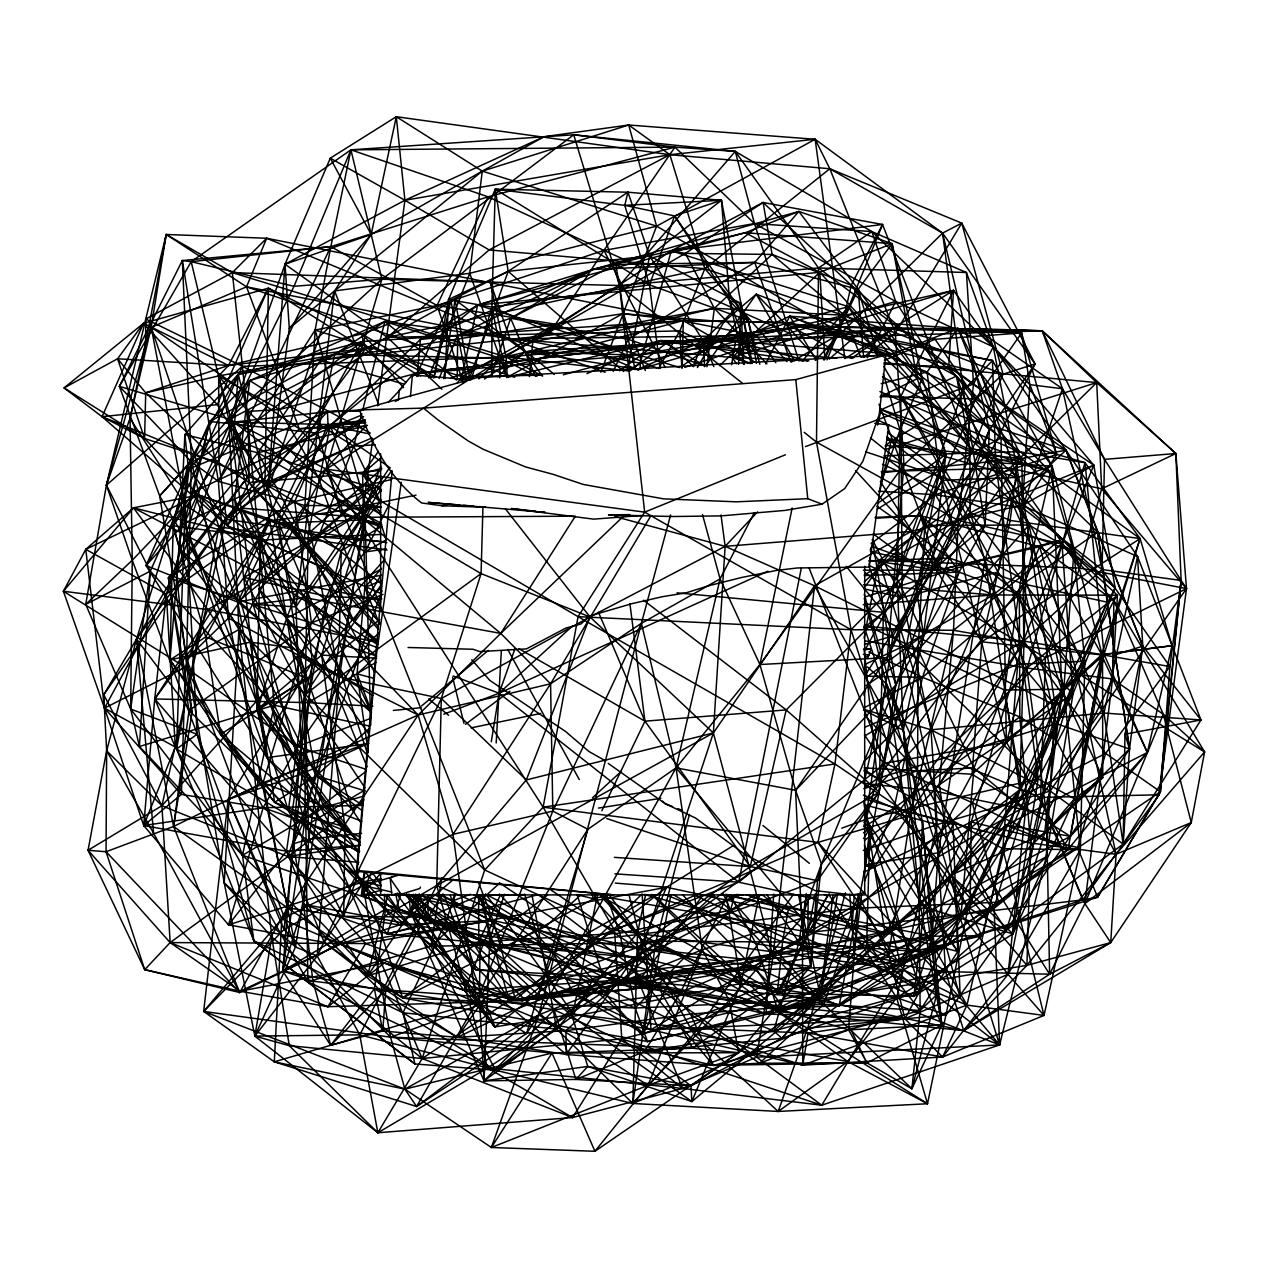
<?xml version="1.0" encoding="UTF-8"?>
<svg xmlns="http://www.w3.org/2000/svg" width="1268" height="1268" viewBox="0 0 1268 1268"><rect width="100%" height="100%" fill="white"/><g stroke="black" fill="none" stroke-linecap="round" stroke-linejoin="round"><path stroke-width="1.5" d="M499.782 377.816L499.861 358.099L532.798 341.694L685.322 253.378L763.082 202.484L882.544 224.484L969.846 447.747L970.194 512.954L1017.665 664.242L1002.814 848.704L966.977 1005.096L942.615 1057.021L802.739 1065.152L651.007 1029.743L573.374 1014.099L494.774 1026.921L384.188 894.241M436.255 377.341L361.697 333.912L268.404 288.169L143.585 323.277L117.591 358.765L145.709 392.811L218.635 375.93L248.037 411.403L279.515 409.516L415.413 373.569L806.432 326.034L892.799 328.84L975.821 328.713L1042.248 330.805L1175.848 453.516L1181.142 580.459L1160.41 791.755L1097.581 897.221L924.657 952.046L600.842 896.222L642.924 941.094L777.3 993.002L807.97 932.693L808.144 895.081M879.041 404.238L924.737 525.523L918.111 650.04L917.572 770.738L888.725 954.122L904.908 1018.759L942.615 1057.021L1044.008 1015.43L1080.352 849.719L1084.837 661.23L1073.885 551.992L1048.969 470.523L956.468 376.168L851.208 285.173L763.082 202.484L671.263 250.842L532.798 341.694L384.838 321.486L249.748 380.59L209.775 421.483L146.042 565.576L266.993 757.646L358.432 864.221M638.486 369.511L735.535 341.393L789.774 316.207L927.098 371.999L1001.054 438.031L1084.996 462.661L1140.09 538.583L1172.044 645.666L1147.334 752.495L1067.973 849.56L948.02 944.977L839.147 1005.793L753.905 966.279L585.895 940.729L493.094 920.552L399.515 924.927L340.41 943.994L239.684 992.511L144.71 969.671L106.052 851.747L106.639 750.799L103.754 694.737L176.093 572.026L249.416 474.771L328.047 424.526L365.342 420.342M645.681 894.352L637.487 933.058L556.731 1029.14L495.534 1070.224L402.986 1012.752L242.505 855.266L139.432 746.519L130.667 709.034L85.733 604.392L106.417 485.169L130.033 418.281L145.582 343.993L145.757 318.997L166.219 234.469L266.66 238.257L756.52 335.544L953.536 290.372L1066.008 450.188L1137.539 556.509L1200.939 719.955L1123.163 844.076L1006.316 930.252L896.619 997.694L847.801 1061.522L778.187 1111.45L632.843 1103.493L495.534 1070.224L414.905 1063.947L253.854 940.84L176.537 748.976L185.176 505.013L151.193 327.271L166.219 234.469L232.313 272.62L506.027 356.974L542.656 376.025M457.193 378.878L457.685 335.544L592.853 269.466L798.84 211.455L892.101 243.63L922.311 378.292L946.039 454.261L923.564 634.999L903.323 730.225L919.094 898.346L920.14 1010.485L911.882 1088.768L866.884 1062.838L759.532 1063.25L713.393 1065.389L566.225 1054.516L457.431 1037.351L382.777 1031.027L330.679 1045.355L282.748 971.019L305.033 694.943L308.314 533.622L330.298 425.557L420.421 339.428L477.671 305.033L592.853 269.466L745.235 232.726L798.84 211.455L858.198 289.31L922.311 378.292L899.995 430.026L880.642 483.98M380.86 466.022L372.491 487.831L321.612 655.096L344.975 826.942L343.691 916.288L428.14 917.208L479.669 895.366L524.904 894.574M410.61 895.065L480.176 940.365L479.399 997.282L484.027 1080.875L575.894 1079.433L690.997 1085.82L781.928 1038.333L920.441 990.799L864.348 809.491M359.272 869.943L343.691 916.288L288.296 810.553L256.802 709.858L260.273 537.363L233.518 438.205L238.226 374.314L362.315 341.536L683.278 320.598L784.115 322.611L858.832 333.183L992.464 360.508L1052.186 466.117L1102.526 656.095L1102.764 777.712L1044.563 833.615L951.048 875.063L913.863 996.347L778.6 993.129L682.453 894.701M863.429 570.188L938.146 570.204L1058.542 540.976L1117.441 595.199L1113.89 600.652L1112.591 678.966L1084.885 903.64L1049.619 974.204L963.68 1030.599L778.457 1011.69L545.937 926.369L415.635 894.384M727.531 895.208L823.756 1004.256L911.882 1088.768L941.775 1024.956L903.323 730.225L897.142 578.604L899.995 430.026L883.273 373.727M380.971 489.385L341.235 550.835L339.174 643.288L308.726 839.162L303.575 904.306L312.895 981.21L330.679 1045.355L385.757 989.896L420.5 926.258L645.444 958.671L823.756 1004.256L920.14 1010.485L936.576 994.873L922.47 822.314L903.323 730.225L864.269 594.28M412.702 376.438L415.413 373.569L806.432 326.034L1042.248 330.805L1104.523 459.365L1102.082 569.538L1169.904 666.572L1160.41 791.755L1097.581 897.221L1082.856 899.852L807.97 932.693L762.353 894.812M542.054 375.613L524.889 351.743L455.006 299.644L361.697 333.912L228.478 365.485L145.709 392.811L144.584 438.506L227.241 525.602L353.835 620.892L376.644 639.833M572.581 1117.552L377.848 1132.752L359.747 1034.878L317.222 955.977L295.507 947.006L228.446 618.166L218.381 481.333L315.13 330.045L437.048 305.477L603.901 250.414L754.46 223.533L871.829 231.584L895.699 301.435L1024.037 504.553L1115.127 587.702L1055.15 705.246L994.096 907.745L999.596 1044.927L821.743 1105.205L682.675 1088.483L487.625 1067.941L359.747 1034.878L254.836 1036.083L295.507 947.006L186.57 658.853L191.405 461.869L182.323 260.542L191.183 261.683L228.763 418.995L238.955 629.499L271.796 937.179L254.836 1036.083L289.278 1045.704L377.848 1132.752L487.625 1067.941L634.586 971.51L773.02 956.215L994.096 907.745L1046.227 856.772L1055.15 705.246L1024.037 504.553L993.288 346.893L895.699 301.435L754.46 223.533L674.925 147.136L573.722 134.788L381.906 279.245L228.763 418.995L159.657 495.867L224.23 882.893L254.836 1036.083L377.848 1132.752L422.165 1058.526L614.489 930.126L817.955 842.396L910.345 815.292L939.319 784.702L1022.753 642.369L1093.761 465.118L973.507 384.03L818.542 267.992L735.266 151.399L674.925 147.136L488.085 196.825L330.837 246.642L182.323 260.542L119.366 386.36L228.763 418.995L326.145 469.16L543.132 807.193L614.489 930.126L621.78 1038.841L572.581 1117.552L422.165 1058.526L238.955 629.499L159.657 495.867L119.366 386.36L191.183 261.683L350.919 149.83L573.722 134.788L735.266 151.399L871.829 231.584L993.288 346.893L1093.761 465.118L1115.127 587.702L1073.013 693.897L1046.227 856.772L999.596 1044.927L756.6 1057.163L682.675 1088.483L572.581 1117.552L487.625 1067.941L436.731 885.476L441.312 698.494L481.079 573.611L482.949 506.661M682.184 367.91L683.278 320.598L622.715 313.703L320.804 359.953L238.226 374.314L184.874 434.559L179.343 548.553L169.991 659.883L220.569 734.457L274.601 802.343L359.177 852.128L288.296 810.553L220.569 734.457L205.781 636.885L173.145 525.745L188.029 464.5L238.226 374.314L257.927 452.771L291.783 647.726L316.271 775.667L361.364 810.094M881.197 395.299L900.755 396.535L1011.373 500.701L1137.539 556.509L1142.785 646.189L1129.519 748.976L968.166 907.571L807.621 1028.221L632.843 1103.493L637.487 933.058L609.385 895.129M491.905 376.311L491.841 307.11L495.265 189.201L627.961 192.213L721.46 200.281L752.225 363.33L729.639 300.881L674.608 215.925L624.744 205.337L495.265 189.201L448.587 299.486L433.814 378.149M864.57 822.821L869.943 828.464L866.52 948.305L773.781 1030.947L644.588 1051.537L575.894 1079.433L554.132 1009.835L480.176 940.365L410.356 911.391L408.946 893.988M694.262 895.002L846.057 966.802L913.863 996.347L982.034 935.8L1019.773 789.742L1025.749 580.427L1017.507 477.434L980.639 373.061L784.115 322.611L683.278 320.598L320.804 359.953L257.927 452.771L179.343 548.553L250.161 642.147L316.271 775.667L362.727 805.228M864.903 640.895L901.786 646.981L934.088 790.963L945.611 971.589L963.68 1030.599L1110.736 942.584L1191.254 822.567L1204.6 751.956L1113.89 600.652L1058.542 540.976L1039.601 546.73L1019.329 594.581L1019.837 716.911L1030.551 842.982L1026.921 965.344L963.68 1030.599L816.449 999.85L635.189 1008.028L402.622 997.9L367.625 975.837L324.291 942.393L228.509 924.847L143.712 825.563L104.515 708.13L63.4 591.253L85.764 549.345L133.505 507.818L198.68 495.027L322.69 537.141L381.589 541.499M484.503 379.005L524.889 351.743L892.799 328.84L1042.248 330.805L1096.709 382.587L1101.67 488.846L1079.686 568.064L1045.434 657.743L1040.584 797.445L1082.856 899.852L924.657 952.046L777.3 993.002L600.842 896.222M738.547 364.36L740.861 303.337L649.581 255.962L508.183 271.32L448.587 299.486L444.973 378.498M861.606 894.717L854.252 953.171L820.222 995.221L690.997 1085.82L587.781 1066.436L484.027 1080.875L489.828 939.065L482.141 894.384M381.525 499.972L365.2 519.864L339.158 667.871L305.16 818.668L282.748 971.019L312.895 981.21L385.757 989.896L485.105 997.124L565.893 1030.662L713.393 1065.389L866.884 1062.838L941.775 1024.956L919.094 898.346L922.47 822.314L864.459 734.727M670.614 514.982L641.386 623.317L676.066 767.869L702.329 949.732L729.132 1000.531L738.578 1052.725L692.645 1048.224L552.024 1053.026L404.872 1089.133L274.3 1061.823L203.657 1011.42L284 929.571L302.244 773.702L295.983 606.849L267.928 489.908L285.046 264.219L404.904 200.265L544.083 136.69L628.706 125.009L815.15 139.274L942.584 233.09L1035.084 363.979L1003.036 374.171L903.973 464.801L759.928 664.527L676.066 767.869L538.837 1014.86L526.553 1033.515L416.586 1106.504L274.3 1061.823L281.75 918.999L228.224 799.347L312.372 662.086L305.208 597.751L241.047 508.135L229.825 419.217L285.046 264.219L330.298 158.167L396.298 116.719L669.869 154.696L829.827 168.755L961.746 223.12L1035.084 363.979L887.267 657.648L795.575 790.297L801.534 918.254L810.648 966.216L738.578 1052.725L594.93 1151.281L491.382 1147.492L404.872 1089.133L203.657 1011.42L228.224 799.347L418.171 715.009L550.581 683.801L641.386 623.317L720.081 578.921L754.333 512.637M496.2 742.969L501.351 650.769M254.836 1036.083L317.222 955.977L339.412 676.969L304.938 505.567L315.13 330.045L330.837 246.642L350.919 149.83L674.925 147.136L603.901 250.414L555.638 324.212L461.98 376.659L457.288 382.936M863.27 604.693L993.351 594.961L1117.441 595.199L1112.591 678.966L1046.449 814.215L1049.619 974.204L945.611 971.589L755.982 943.772L673.324 894.685M721.001 514.935L725.122 546.334L713.361 732.967L773.02 956.215L999.596 1044.927L960.241 997.995L903.498 969.798L621.78 1038.841L422.165 1058.526L271.796 937.179L224.23 882.893L238.955 629.499L326.145 469.16L381.906 279.245L350.919 149.83L488.085 196.825L603.901 250.414L789.187 333.151L895.699 301.435L867.296 357.766M878.439 491.144L935.451 494.774L1022.404 507.739L1056.72 454.451L1029.885 384.664L975.821 328.713L1021.58 332.977L1029.885 384.664L1022.404 507.739L1023.751 641.022L971.256 822.044L900.248 962.158L782.594 941.997L642.924 941.094L601.587 894.13M875.126 517.36L920.267 515.632L1039.601 546.73L1076.595 672.547L1116.078 854.283L1110.736 942.584L1049.619 974.204L934.088 790.963L863.603 783.355M640.324 369.115L640.15 363.234L671.263 250.842L685.322 253.378L772.069 254.44L844.504 315.288L956.468 376.168L984.824 456.274L1029.045 524.968L1063.804 689.269L1080.352 849.719L1008.028 974.315L904.908 1018.759L766.094 1013.988L773.67 894.162M629.166 895.525L645.444 958.671L690.537 1014.051L759.532 1063.25L823.756 1004.256L852.334 924.118L854.267 894.495M865.521 649.089L912.342 562.691L946.039 454.261L917.16 378.72L892.101 243.63L745.235 232.726L477.671 305.033L330.298 425.557L278.659 523.082L305.033 694.943L305.16 818.668L293.288 843.806L303.575 904.306L385.757 989.896L382.777 1031.027L374.377 988.771L385.583 909.108L384.267 895.462M363.615 409.976L327.429 411.704L233.28 422.149L189.138 468.954L136.548 639.009L173.589 826.451L287.456 907.825L340.41 943.994L384.458 962.983L464.405 990.419L626.376 979.609L783.164 1008.06L817.892 998.724L885.286 934.231L972.08 774.225L981.749 641.814L1010.152 520.466L1018.965 451.662L957.99 328.349L789.774 316.207L765.682 363.837M485.565 893.813L551.136 982.7L651.007 1029.743L687.621 1028.285L808.065 1033.055L942.615 1057.021L1008.028 974.315L1063.804 689.269L1073.885 551.992L984.824 456.274L881.165 409.691L877.535 425.097M759.532 1063.25L850.67 1029.093L866.884 1062.838L848.609 1029.838L858.848 894.447M499.434 893.94L553.434 952.807L573.199 993.478L643.558 1033.499L846.057 966.802L931.996 936.212L938.431 852.746L985.062 559.251L1017.507 477.434L1052.186 466.117L1061.934 690.093L1044.563 833.615L1012.894 933.898L913.863 996.347L924.118 907.302L1038.207 778.869L1102.526 656.095L995.634 462.677L858.832 333.183L756.251 294.192L724.012 321.755L697.416 367.562M623.634 516.076L500.749 633.398L418.171 715.009L281.75 918.999L203.657 1011.42L390.56 1037.192L692.645 1048.224L810.648 966.216L817.495 880.689L821.474 864.063L895.858 685.037L989.341 429.947L1035.084 363.979M360.334 845.217L286.489 851.208L143.712 825.563L154.728 698.937L166.346 594.106L198.68 495.027L269.735 521.116L322.69 537.141L381.89 534.399M434.068 894.431L592.267 980.877L687.621 1028.285L802.739 1065.152L802.454 937.052L806.258 893.702M416.586 1106.504L476.419 1002.449L587.924 829.256L676.066 767.869L795.575 790.297L895.858 685.037L887.267 657.648L903.973 464.801L895.351 332.85L829.827 168.755L815.15 139.274L669.869 154.696L404.904 200.265L330.298 158.167L371.159 234.485L334.594 290.895L267.928 489.908L241.047 508.135L253.109 604.392L302.244 773.702L362.838 885.444L390.56 1037.192L404.872 1089.133L416.586 1106.504L538.837 1014.86L702.329 949.732L801.534 918.254L821.474 864.063L879.184 792.167L895.858 685.037L872.447 540.089M356.451 871.37L357.196 870.498L373.505 871.94L613.696 894.907L356.451 871.37L392.113 470.919M398.437 399.896L399.309 390.037L412.385 374.868L469.667 379.845M410.452 396.615L412.385 374.868M869.277 565.1L869.975 557.286M870.498 551.421L870.831 547.507M864.3 581.869L924.737 525.523L1029.045 524.968L1004.415 689.982L973.998 767.948L961.081 914.307L904.908 1018.759L808.065 1033.055L802.739 1065.152L966.977 1005.096L1044.008 1015.43L1002.814 848.704L1084.837 661.23L970.194 512.954L883.669 366.325M552.816 811.108L587.924 829.256L526.553 1033.515L476.419 1002.449L281.75 918.999L452.993 834.344L552.816 811.108L641.386 623.317L538.837 1014.86L491.382 1147.492L648.011 1085.329L738.578 1052.725L552.024 1053.026L390.56 1037.192L284 929.571L228.224 799.347L302.244 773.702L312.372 662.086L253.109 604.392L305.208 597.751L500.749 633.398L550.581 683.801L552.816 811.108L476.419 1002.449L274.3 1061.823M368.211 752.162L357.037 673.879L364.819 587.512L362.616 473.55L378.466 451.345M417.061 376.517L420.421 339.428L592.853 269.466L615.82 264.41L754.714 262.428L858.198 289.31L877.694 354.977M271.796 937.179L289.278 1045.704L422.165 1058.526L484.709 869.991L543.132 807.193L817.955 842.396L960.241 997.995L956.5 905.859L939.319 784.702L953.504 630.275L958.259 520.403L973.507 384.03L966.422 272.509L871.829 231.584L818.542 267.992L619.481 285.506L381.906 279.245L294.002 286.314L191.183 261.683L330.837 246.642L437.048 305.477L555.638 324.212L657.141 368.132M357.196 870.498L376.358 655.096L401.306 482.268M529.422 376.675L532.798 341.694L714.344 308.314L844.504 315.288L860.718 357.037M372.887 695.387L291.783 647.726L179.343 548.553L188.029 464.5L184.874 434.559L257.927 452.771L380.891 523.288M629.61 371.175L667.412 342.471L1042.248 330.805L1062.457 388.753L1104.523 459.365L1181.142 580.459L1159.206 794.798L1082.856 899.852M777.3 993.002L782.594 941.997L788.3 909.425L818.272 894.669M491.382 1147.492L552.024 1053.026L594.93 1151.281L648.011 1085.329L729.132 1000.531L810.648 966.216L821.474 864.063L795.575 790.297L759.928 664.527L720.081 578.921L702.52 514.649M1044.008 1015.43L1008.028 974.315L1025.479 811.092L1063.804 689.269L1084.837 661.23L1017.665 664.242L864.776 727.198M837.593 893.718L820.222 995.221L781.928 1038.333L773.781 1030.947L680.504 992.527L504.442 947.608L480.176 940.365L361.332 895.462L364.154 871.877M798.999 360.936L754.46 223.533L735.266 151.399L619.481 285.506L326.145 469.16L578.065 616.66L851.034 629.721L958.259 520.403L1093.761 465.118L1024.037 504.553L911.137 531.451L814.547 585.768L713.361 732.967L634.586 971.51L682.675 1088.483L621.78 1038.841L821.743 1105.205L903.498 969.798L614.489 930.126L484.709 869.991L326.145 469.16L644.651 512.145L851.034 629.721L910.345 815.292L956.5 905.859L999.596 1044.927L903.498 969.798L817.955 842.396L834.978 763.954L851.034 629.721L816.481 442.12L818.542 267.992L966.422 272.509L993.288 346.893L973.507 384.03L805.513 446.59M485.644 507.295L441.676 505.71L421.658 502.968C391.273 479.843 371.968 445.607 359.446 409.897L477.053 377.674L885.888 354.929L879.2 414.573L862.842 461.283L844.726 488.576L822.06 504.189L784.908 510.418L720.953 515.902L672.896 516.52L608.45 514.903L629.895 514.602M370.779 712.584L295.983 606.849L334.594 290.895L482.284 171.132L544.083 136.69M428.536 377.864L469.731 273.286L482.284 171.132L396.298 116.719L371.159 234.485L289.278 328.428L267.928 489.908L229.825 419.217L387.374 337.383L489.163 249.939L669.869 154.696L704.802 268.705L786.937 361.57M360.936 410.388L327.429 411.704L189.138 468.954L176.093 572.026L192.023 712.838L173.589 826.451L239.684 992.511L287.456 907.825L263.031 782.721L311.421 622.937L364.994 551.96L389.847 503.079M864.047 875.237L869.943 828.464L863.54 832.854M360.064 842.76L266.993 757.646L258.45 706.339L234.643 499.006L249.748 380.59L334.673 354.501L384.838 321.486L499.861 358.099L536.919 376.311M396.298 116.719L404.904 200.265L377.579 405.823M706.894 366.737L714.344 308.314L685.322 253.378M832.997 895.541L820.222 995.221L691.837 1101.559L587.781 1066.436L572.233 1016.54L597.608 894.463M1097.581 897.221L1077.562 847.484L1105.648 753.398L1169.904 666.572L1181.142 580.459L1102.082 569.538L1022.404 507.739L1062.457 388.753L975.821 328.713M360.936 410.975L327.429 411.704L225.815 519.246L136.548 639.009L106.639 750.799L88.047 850.273L106.052 851.747L173.589 826.451L189.027 710.476L168.406 577.875L249.416 474.771L233.28 422.149L328.047 424.526L390.37 467.987M884.034 362.711L1096.709 382.587L1175.848 453.516L1186.499 588.621L1159.206 794.798L1040.584 797.445L940.333 755.886L878.914 560.44L870.308 549.551M413.416 894.289L444.497 924.689L556.731 1029.14L632.843 1103.493L655.73 942.441L689.443 814.452M372.824 439.077L361.634 517.296L305.208 597.751L418.171 715.009L452.993 834.344L476.419 1002.449M443.689 378.688L455.006 299.644L365.232 349.239L264.949 483.203L227.241 525.602L102.058 416.681L64.066 387.913L143.585 323.277L228.478 365.485L374.852 347.289L431.976 377.262M381.177 878.772L363.884 881.688L228.509 924.847L286.489 851.208L308.045 702.662L326.668 596.388L371.54 506.17L381.351 506.693M705.943 365.295L756.251 294.192L784.115 322.611L992.464 360.508L995.634 462.677L892.926 635.886L865.727 819.017L863.968 822.52M224.23 882.893L295.507 947.006L339.412 676.969L365.802 505.536L315.13 330.045L471.363 379.687M806.258 895.493L798.951 942.283L773.781 1030.947L920.441 990.799L866.52 948.305L798.951 942.283L680.504 992.527L554.132 1009.835L479.399 997.282L410.356 911.391L415.508 894.352M441.803 877.71L430.946 946.182L495.534 1070.224L655.73 942.441L763.399 862.779M491.287 741.796L499.116 693.216L515.014 648.598M821.743 1105.205L756.6 1057.163L773.02 956.215L814.547 585.768L725.122 546.334L614.853 516.52M879.754 412.179L995.634 462.677L1038.207 778.869L1012.894 933.898L924.118 907.302L865.727 819.017L1038.207 778.869L1074.456 798.808L1102.764 777.712L1061.934 690.093L1025.749 580.427L1052.186 466.117L980.639 373.061L992.464 360.508M731.588 364.819L735.535 341.393L892.434 354.01L957.99 328.349L1001.054 438.031L1006.38 742.208L1067.973 849.56L998.518 902.182L948.02 944.977L817.892 998.724L626.376 979.609L515.474 999.517L464.405 990.419L340.41 943.994L240.143 991.259L144.71 969.671L88.047 850.273L161.908 805.735L385.139 559.061M88.047 850.273L170.15 942.584L240.143 991.259L327.921 1006.713L522.717 1000.674L626.376 979.609L885.286 934.231L1070.414 836.325L1101.464 654.906L1140.09 538.583L1001.054 438.031L939.223 470.618L877.44 509.07M785.399 454.784L644.651 512.145L578.065 616.66L543.132 807.193L834.978 763.954L910.345 815.292L960.241 997.995M733.221 845.613L666.572 887.251L626.376 979.609L753.905 966.279L783.164 1008.06L839.147 1005.793L939.223 470.618L927.098 371.999L957.99 328.349M615.297 883.099L666.572 887.251L885.286 934.231L1006.364 825.024L1067.973 849.56L1104.048 654.304L1140.09 538.583L1010.152 520.466L882.465 464.31M863.952 801.027L930.981 729.813L998.043 572.09L1011.373 500.701L1066.008 450.188L948.686 366.864L883.733 364.027M455.37 895.034L444.497 924.689L402.986 1012.752L414.905 1063.947L253.854 940.84L242.505 855.266L132.252 560.218L106.417 485.169L145.582 343.993L166.219 234.469L246.547 286.822L514.57 377.278M365.897 422.735L299.2 428.758L218.936 526.886L176.537 748.976L307.839 981.765L495.534 1070.224M1181.142 580.459L1186.499 588.621L1040.584 797.445L807.97 932.693L815.356 893.908M864.126 637.978L878.914 560.44L1009.93 468.05L1096.709 382.587L885.524 449.522M627.375 370.224L649.581 255.962L627.961 192.213L508.183 271.32L450.853 300.437L416.142 375.724M474.074 894.875L553.434 952.807L643.558 1033.499L670.931 894.511M863.952 695.324L865.093 689.507M1061.934 690.093L1019.773 789.742L951.048 875.063L1012.894 933.898L1074.456 798.808L1102.526 656.095L1061.934 690.093L951.048 875.063L982.034 935.8L846.057 966.802L778.6 993.129L827.893 894.637M801.265 568.349L738.737 882.179L585.895 940.729L515.474 999.517L493.094 920.552L478.496 882.401M145.582 343.993L151.193 327.271L246.547 286.822L509.926 338.825L732.175 357.433L953.536 290.372L900.755 396.535L1066.008 450.188L1142.785 646.189L1124.97 734.188L1123.163 844.076L1050.189 791.042L930.981 729.813L864.935 709.636M741.257 894.653L637.487 933.058L693.85 1034.054L778.187 1111.45L927.51 1103.746L968.166 907.571L1056.355 723.616L1107.138 602.157L1097.676 532.211L1066.008 450.188L1021.897 458.509L881.45 472.758M792.151 508.008L759.928 664.527L887.267 657.648L989.341 429.947L942.584 233.09L829.827 168.755L704.802 268.705L387.374 337.383L285.046 264.219L371.159 234.485L482.284 171.132L628.706 125.009L669.869 154.696M759.278 894.891L740.972 983.524L691.837 1101.559L572.233 1016.54L489.828 939.065L410.356 911.391L419.296 893.766M605.121 372.253L509.926 338.825L266.66 238.257L232.313 272.62L242.442 366.341L274.268 705.198L242.505 855.266L444.497 924.689M876.838 506.122L949.304 557.999L1023.244 583.898L1107.138 602.157L1129.519 748.976L1123.163 844.076L1104 713.044L1137.539 556.509M763.082 202.484L772.069 254.44L714.344 308.314L499.861 358.099L334.673 354.501L317.761 433.149L237.75 602.11L266.993 757.646L368.37 743.587M434.338 376.295L450.853 300.437L448.587 299.486L491.841 307.11L638.2 369.987M864.475 881.165L894.035 808.128L922.518 677.334L959.131 572.137L920.267 515.632L875.316 518.263M461.14 380.337L477.671 305.033L819.81 272.303L892.101 243.63L858.198 289.31L824.248 360.017M144.71 969.671L170.15 942.584L161.908 805.735L225.815 519.246L363.631 416.617M879.485 492.729L891.087 441.026L942.996 410.166L980.639 373.061M864.126 782.308L886.506 683.943L864.316 598.353M390.56 1037.192L636.33 947.83L750.244 866.599L786.208 709.906L883.416 612.317L985.141 525.538L989.341 429.947L963.315 390.243L942.584 233.09L961.746 223.12L1003.036 374.171L887.267 657.648M364.201 796.003L324.402 807.209L242.505 855.266L130.667 709.034L132.252 560.218L130.033 418.281L151.193 327.271L299.2 428.758L380.78 512.415M720.081 578.921L676.066 767.869L801.534 918.254L729.132 1000.531M910.345 815.292L953.504 630.275L1062.013 544.067L1115.127 587.702M637.487 933.058L732.952 979.784L847.801 1061.522L927.51 1103.746L896.619 997.694L937.163 824.596L930.981 729.813L902.245 597.561L900.755 396.535L998.043 572.09L1104 713.044L1200.939 719.955L1142.785 646.189L1097.676 532.211L1021.897 458.509L948.686 366.864L953.536 290.372L845.185 358.448M359.732 841.762L324.402 807.209L274.268 705.198L150.274 571.171L106.417 485.169L145.757 318.997L232.313 272.62L490.256 281.956L509.926 338.825L554.322 374.377M660.184 368.417L649.485 284.856L624.744 205.337L627.961 192.213M361.856 413.59L353.724 446.193L286.568 618.261L258.45 706.339L358.511 852.255M362.822 409.738L384.838 321.486L456.607 380.099M381.747 526.299L341.235 550.835L305.033 694.943L308.726 839.162L387.216 933.898L645.444 958.671L713.9 894.526M387.739 895.477L367.625 975.837L478.813 941.95L619.798 933.216L730.59 910.139L755.601 894.526M863.46 795.068L894.035 808.128L1030.551 842.982L1056.307 740.195L1076.595 672.547L1113.89 600.652L1039.601 546.73L938.146 570.204L869.515 560.298M911.882 1088.768L936.576 994.873M840.304 894.099L945.611 971.589L778.457 1011.69L647.52 1041.567L635.189 1008.028L730.59 910.139L734.648 894.907M778.187 1111.45L807.621 1028.221L845.439 892.846M864.094 826.118L877.408 778.441L949.304 557.999L1021.897 458.509L879.849 408.946M515.474 999.517L753.905 966.279L856.899 908.221L972.334 802.755L1006.38 742.208L1084.996 462.661L1018.965 451.662L884.034 455.798M471.458 379.18L491.841 307.11L649.485 284.856L748.136 320.313L759.833 364.233M228.509 924.847L263.173 807.748L297.378 746.614L370.399 640.752L379.021 633.049M282.748 971.019L303.575 904.306L420.5 926.258L485.105 997.124L645.444 958.671L565.893 1030.662L457.431 1037.351L374.377 988.771L282.748 971.019L385.583 909.108L629.166 964.409L848.609 1029.838L941.775 1024.956L922.47 822.314M151.193 327.271L218.936 526.886L305.873 825.674L307.839 981.765L430.946 946.182L655.73 942.441L807.621 1028.221L946.261 1014.891L1006.316 930.252L1050.189 791.042L1104 713.044L1011.373 500.701M504.458 894.257L489.828 939.065L547.57 895.065M491.16 376.374L510.624 318.3L592.853 269.466L754.714 262.428L798.84 211.455M400.64 894.986L387.216 933.898L303.575 904.306M170.15 942.584L365.58 943.566L666.572 887.251L522.717 1000.674L384.458 962.983L327.921 1006.713L170.15 942.584L287.884 856.55L381.985 590.825M106.052 851.747L239.684 992.511L240.143 991.259L384.458 962.983M405.427 895.129L508.959 1000.04L536.855 999.168L553.434 952.807L655.778 894.558M482.284 171.132L656.602 226.164L841.017 333.167L963.315 390.243L883.416 612.317L879.184 792.167L817.495 880.689L636.33 947.83L397.502 893.354M468.811 379.924L508.183 271.32L495.265 189.201L649.485 284.856L674.608 215.925L721.46 200.281L729.639 300.881L744.348 364.392M420.437 887.077L419.914 888.472L401.1 894.194L391.86 894.907L390.211 878.439L391.971 876.949M233.28 422.149L176.093 572.026L168.406 577.875L192.023 712.838L189.027 710.476L311.421 622.937L383.063 594.359M600.778 372.237L656.602 226.164L628.706 125.009M867.772 657.981L871.322 648.867L863.445 649.073M693.184 366.658L703.312 341.013L740.861 303.337L729.639 300.881L748.136 320.313L756.6 362.886M864.744 678.618L923.564 634.999L897.142 578.604L946.039 454.261L899.995 430.026L877.123 419.803M702.329 949.732L648.011 1085.329L538.837 1014.86L404.872 1089.133M363.234 805.323L263.173 807.748L143.712 825.563L175.301 747.058L166.346 594.106L85.764 549.345L198.68 495.027L260.891 540.12L380.289 593.25M658.567 368.623L679.87 330.885L704.802 268.705L895.351 332.85L1003.036 374.171M827.005 359.858L882.544 224.484L671.263 250.842L848.45 306.65L969.846 447.747L1048.969 470.523L970.194 512.954L864.3 574.927M653.559 895.129L778.457 1011.69L816.449 999.85L859.308 893.94M455.054 893.813L452.09 901.072L475.5 969.64L592.267 980.877L736.629 1001.498L904.908 1018.759L687.621 1028.285L573.374 1014.099L421.594 894.986M266.66 238.257L246.547 286.822L299.2 428.758L366.262 426.08M1113.89 600.652L1163.295 714.264L1084.885 903.64L1110.736 942.584L1026.921 965.344L816.449 999.85L647.52 1041.567L402.622 997.9L324.291 942.393L286.489 851.208L154.728 698.937L269.735 521.116L371.54 506.17L381.319 507.438M350.919 149.83L294.002 286.314L228.763 418.995M871.1 543.687L935.451 494.774L975.726 398.849L1021.58 332.977L892.799 328.84L635.918 355.135L415.413 373.569L374.852 347.289L361.697 333.912L365.232 349.239L406.029 382.461M360.667 837.134L274.601 802.343L169.991 659.883L205.781 636.885L260.273 537.363L292.528 463.359L362.315 341.536L403.573 387.596M439.029 378.482L457.685 335.544L510.624 318.3L615.82 264.41L628.199 339.269L635.236 369.654M610.843 894.463L593.709 898.743L504.442 947.608L361.332 895.462L371.476 872.13M775.842 362.711L756.52 335.544L506.027 356.974L242.442 366.341L150.274 571.171L130.667 709.034L197.095 734.283L253.854 940.84L402.986 1012.752L556.731 1029.14L532.084 895.477M85.764 549.345L104.515 708.13L175.301 747.058L154.728 698.937L243.979 577.415L269.735 521.116L166.346 594.106L104.515 708.13L181.403 794.402L263.173 807.748L360.334 841.667M500.274 895.16L478.813 941.95L402.622 997.9L363.884 881.688L263.173 807.748L185.287 667.237L63.4 591.253L133.505 507.818L260.891 540.12L322.69 537.141L371.54 506.17L381.731 515.569M850.67 1029.093L920.14 1010.485L957.752 951.475L919.094 898.346L953.045 824.565L886.506 683.943L867.312 666.92M613.221 371.461L628.199 339.269L754.714 262.428L790.725 361.966M488.085 196.825L437.048 305.477L463.185 382.461M823.518 359.7L844.504 315.288L851.208 285.173L882.544 224.484M330.837 246.642L218.381 481.333L304.938 505.567L365.802 505.536L416.031 495.106M601.856 810.759L644.952 721.175L629.927 603.837M727.769 894.891L680.504 992.527L644.588 1051.537L554.132 1009.835L484.027 1080.875L410.356 911.391L430.137 895.081M643.558 1033.499L673.657 972.54L931.996 936.212L982.034 935.8M378.355 626.725L329.347 569.839L227.241 525.602L249.114 482.585L248.037 411.403L318.014 476.8L381.414 527.187M359.747 1034.878L436.731 885.476L526.299 779.963L590 616.945L725.122 546.334L757.567 511.892M227.241 525.602L218.936 462.82L218.635 375.93L228.478 365.485L268.404 288.169L365.232 349.239M804.166 432.325L816.481 442.12L958.259 520.403L1062.013 544.067L1073.013 693.897L956.5 905.859L1046.227 856.772M895.858 685.037L985.141 525.538L963.315 390.243M377.737 644.287L353.835 620.892L381.066 575.022M327.921 1006.713L365.58 943.566L287.884 856.55L161.908 805.735L106.639 750.799L153.571 833.171L239.684 992.511M651.007 515.537L550.581 683.801L452.993 834.344M413.479 895.002L473.455 943.598L536.855 999.168L632.589 989.183L931.996 936.212L1019.773 789.742L985.062 559.251L942.806 480.287L887.695 439.045M961.746 223.12L895.351 332.85L864.094 356.831M595.77 895.398L593.709 898.743L576.544 894.637M829.224 893.734L798.951 942.283L767.14 895.24M863.682 838.513L869.943 828.464M864.491 624.506L1004.415 689.982L1025.479 811.092L961.081 914.307L888.725 954.122L766.094 1013.988L603.14 976.946L475.5 969.64L411.197 894.669M441.327 894.907L553.434 952.807L473.455 943.598L428.14 917.208L442.881 893.924M371.54 712.394L237.75 602.11L146.042 565.576L193.513 491.794L209.775 421.483L334.673 354.501M866.361 673.229L970.194 512.954L1073.885 551.992L1029.045 524.968L918.111 650.04L865.917 685.687M324.291 942.393L363.884 881.688L381.129 885.92M864.11 872.083L874.682 866.868L1023.751 641.022L1102.082 569.538L1062.457 388.753L1029.885 384.664M253.109 604.392L295.983 606.849L389.387 467.987M422.878 894.336L367.625 975.837L286.489 851.208M304.938 505.567L228.446 618.166L186.57 658.853L238.955 629.499L484.709 869.991M864.396 769.549L877.408 778.441L968.166 907.571L1006.316 930.252L1129.519 748.976L1107.138 602.157M385.757 989.896L457.431 1037.351L485.105 997.124M386.788 542.672L225.815 519.246L103.754 694.737L161.908 805.735M365.659 771.626L305.16 818.668L385.583 909.108L513.952 1010.152L566.225 1054.516L629.166 964.409L761.703 894.685M632.843 1103.493L693.85 1034.054L793.435 894.384M380.828 585.547L339.174 643.288L305.033 694.943L339.158 667.871L278.659 523.082L365.2 519.864L380.21 524.873M864.713 587.195L942.806 480.287L1017.507 477.434L942.996 410.166L882.544 376.865M391.606 470.951L365.802 505.536L481.079 573.611L590 616.945L713.361 732.967L436.731 885.476L317.222 955.977L441.312 698.494L590 616.945L505.409 508.864M473.455 943.598L508.959 1000.04L632.589 989.183L703.471 894.574M807.97 932.693L836.325 894.796M864.697 856.914L940.333 755.886L1045.434 657.743L1186.499 588.621L1101.67 488.846L1009.93 468.05L881.323 471.506M864.697 658.108L869.008 654.922L863.334 654.415M330.679 1045.355L374.377 988.771L513.952 1010.152L629.166 964.409L713.393 1065.389L848.609 1029.838M864.443 664.654L901.786 646.981L1026.858 667.998L1112.591 678.966L1163.295 714.264L1204.6 751.956L1116.078 854.283L1026.921 965.344L894.035 808.128L864.015 826.863M802.533 360.825L848.45 306.65L877.63 356.102M849.719 894.13L854.252 953.171L781.928 1038.333L644.588 1051.537L690.997 1085.82L691.837 1101.559M1044.563 833.615L1074.456 798.808M924.737 525.523L984.824 456.274L1048.969 470.523M359.732 842.951L344.975 826.942L256.802 709.858L321.612 655.096L381.541 586.45M381.541 568.381L364.819 587.512L379.544 624.141M389.894 894.574L361.332 895.462L380.622 873.446M146.042 565.576L184.288 523.383L249.748 380.59L353.724 446.193L380.923 502.921M575.894 1079.433L587.781 1066.436M817.892 998.724L1006.364 825.024L1070.414 836.325L1147.334 752.495L1104.048 654.304L1084.996 462.661M159.657 495.867L191.405 461.869L218.381 481.333L182.323 260.542M145.709 392.811L218.936 462.82L249.114 482.585L318.014 476.8L366.706 425.192M388.357 402.241L403.24 386.471M815.276 360.381L841.017 333.167L942.584 233.09M863.73 761.878L981.749 641.814L1140.09 538.583M380.669 475.833L341.393 514.602L237.75 602.11L193.513 491.794L317.761 433.149L361.475 415.143M478.829 378.878L499.861 358.099L450.695 378.371M719.431 365.659L819.81 272.303L917.16 378.72L922.311 378.292M864.063 767.869L972.08 774.225L1101.464 654.906L1172.044 645.666L1104.048 654.304L1006.38 742.208L885.001 763.178L738.737 882.179L614.964 873.858M497.769 376.723L524.889 351.743L635.918 355.135L806.432 326.034M499.307 883.4L430.946 946.182L305.873 825.674L176.537 748.976L197.095 734.283L185.176 505.013L130.033 418.281M592.378 797.905L621.463 771.182M371.128 710.556L357.037 673.879L375.867 656.634M443.784 714.201L499.116 693.216L572.106 626.313M581.077 894.669L545.937 926.369L402.622 997.9M344.975 826.942L288.296 810.553L306.65 678.317L258.894 589.049L372.491 487.831L380.257 486.579M404.492 384.267L320.804 359.953L362.315 341.536L233.518 438.205L173.145 525.745L169.991 659.883L250.161 642.147L274.601 802.343L316.271 775.667L369.495 728.339M278.659 523.082L308.314 533.622L381.7 468.811M106.417 485.169L242.442 366.341L370.288 433.085M829.224 359.098L858.832 333.183M885.112 446.193L891.087 441.026L1017.507 477.434M380.59 458.128L362.616 473.55L380.543 504.189M864.665 707.496L922.518 677.334L1019.329 594.581L1076.595 672.547L1204.6 751.956M287.456 907.825L399.515 924.927L453.548 879.406M421.562 705.959L488.339 650.373M844.868 358.543L815.15 139.274L656.602 226.164L469.731 273.286L334.594 290.895L289.278 328.428L285.046 264.219M901.786 646.981L993.351 594.961L1058.542 540.976M143.712 825.563L181.403 794.402L185.287 667.237L207.73 609.575L266.074 577.241L380.21 600.271M376.612 656.222L218.936 526.886L185.176 505.013L132.252 560.218L85.733 604.392L150.274 571.171L139.432 746.519L274.268 705.198L379.671 619.513M1117.441 595.199L1026.858 667.998L934.088 790.963L1046.449 814.215L1084.885 903.64L1191.254 822.567L1163.295 714.264M863.619 628.04L902.245 597.561L998.043 572.09M397.676 895.192L494.774 1026.921L551.136 982.7L642.131 893.94L651.007 1029.743L802.454 937.052L966.977 1005.096L864.269 824.882M864.776 864.998L938.431 852.746L1019.773 789.742M363.298 801.344L352.33 809.792L258.45 706.339L184.288 523.383L209.775 421.483L317.761 433.149L341.393 514.602L381.747 524.492M358.892 862.303L287.884 856.55L363.995 799.87M465.483 724.297L509.879 691.234M864.744 787.808L877.408 778.441L1023.244 583.898L1097.676 532.211L1115.095 654.811L1142.785 646.189M619.561 370.858L660.676 340.601L735.535 341.393L807.51 360.889M119.366 386.36L191.405 461.869L228.446 618.166L339.412 676.969L481.079 573.611M484.027 1080.875L572.233 1016.54L740.972 983.524L820.222 995.221L798.46 894.954M894.035 808.128L1019.837 716.911L1056.307 740.195L1116.078 854.283L1191.254 822.567M878.597 502.762L946.039 454.261L887.299 438.173M851.652 358.353L892.799 328.84L935.118 339.285L1021.58 332.977L1056.72 454.451L935.451 494.774L884.842 457.098M864.443 840.319L912.548 805.988M680.9 366.801L748.136 320.313L674.608 215.925M939.319 784.702L1073.013 693.897L1022.753 642.369L953.504 630.275L851.034 629.721M218.635 375.93L279.515 409.516L374.852 347.289L218.635 375.93L249.114 482.585L378.387 629.34M839.147 1005.793L998.518 902.182L972.334 802.755L885.001 763.178L809 567.699M994.096 907.745L814.547 585.768L1055.15 705.246L1073.013 693.897M256.802 709.858L306.65 678.317L260.273 537.363L173.145 525.745L179.343 548.553M524.698 894.225L551.136 982.7L573.374 1014.099L592.267 980.877L603.14 976.946L736.756 894.336M628.342 370.51L640.15 363.234L848.45 306.65M305.873 825.674L364.645 790.075M188.029 464.5L233.518 438.205L292.528 463.359L364.946 419.74M395.267 401.481L398.627 399.452M864.728 735.947L1023.751 641.022L1169.904 666.572M154.728 698.937L308.045 702.662L376.057 662.356M778.6 993.129L924.118 907.302M791.597 361.903L841.017 333.167M614.362 857.358L750.244 866.599L879.184 792.167L786.208 709.906L643.589 600.255M249.416 474.771L294.699 501.589L364.994 551.96L385.583 540.231M364.994 787.84L308.045 702.662L243.979 577.415L371.54 506.17M284 929.571L362.838 885.444L400.878 874.54M506.724 377.579L622.715 313.703L724.012 321.755M687.621 1028.285L736.629 1001.498L766.094 1013.988M228.478 365.485L117.591 358.765L64.066 387.913L144.584 438.506L218.936 462.82M380.368 569.617L286.568 618.261L352.33 809.792L360.968 822.964M747.565 894.828L788.3 909.425L900.248 962.158L924.657 952.046L1160.41 791.755L1105.648 753.398L971.256 822.044L874.682 866.868L864.808 866.155M104.515 708.13L185.287 667.237L297.378 746.614L366.42 769.454M879.944 396.932L917.16 378.72M173.589 826.451L263.031 782.721L368.164 742.858M375.233 444.783L353.724 446.193L234.643 499.006L184.288 523.383L266.993 757.646M457.431 1037.351L513.952 1010.152M1101.67 488.846L1175.848 453.516L1104.523 459.365M302.244 773.702L368.687 743.254M453.104 675.987L499.116 693.216L767.901 571.171M586.941 373.632L660.676 340.601L803.484 360.809M881.165 409.691L956.468 376.168L969.846 447.747L851.208 285.173L772.069 254.44M260.273 537.363L372.491 487.831L292.528 463.359M637.329 369.479L703.312 341.013L713.836 366.595M372.079 437.935L264.949 483.203L102.058 416.681L143.585 323.277L217.272 404.651L264.949 483.203L353.835 620.892L377.388 641.925M380.955 580.776L364.819 587.512L381.462 609.242M884.382 360.255L935.118 339.285L975.726 398.849L1056.72 454.451M536.855 999.168L573.199 993.478L632.589 989.183L673.657 972.54L846.057 966.802M371.255 718.148L297.378 746.614L207.73 609.575L133.505 507.818L266.074 577.241L377.404 644.398M783.164 1008.06L948.02 944.977L1006.364 825.024L1147.334 752.495L1101.464 654.906L981.749 641.814L880.341 481.46M470.428 894.273L452.09 901.072L439.79 894.986M841.778 828.178L864.697 819.794M863.35 850.479L937.163 824.596L1050.189 791.042M863.809 788.759L917.572 770.738L973.998 767.948L1025.479 811.092M684.783 367.34L789.187 333.151M864.792 597.006L985.062 559.251L1025.749 580.427M1200.939 719.955L1124.97 734.188L1129.519 748.976L1056.355 723.616L877.408 778.441L864.142 649.438M293.288 843.806L308.726 839.162L361.602 833.345M864.538 644.366L892.926 635.886L1038.207 778.869M381.652 468.288L362.616 473.55L381.288 491.065M359.446 409.897L423.528 408.122L795.813 379.608L885.888 354.929M391.86 894.907L397.581 893.338M563.325 374.773L635.918 355.135M460.221 379.718L683.278 320.598L756.536 363.044M361.332 895.462L380.337 890.485M537.6 894.812L387.216 933.898L420.5 926.258M881.165 383.697L927.098 371.999M713.361 732.967L526.299 779.963L441.312 698.494L339.412 676.969M367.419 425.414L257.927 452.771L374.631 672.436M507.327 377.373L660.676 340.601L705.214 365.897M391.733 479.494L294.699 501.589L168.406 577.875L311.421 622.937L377.658 647.742M573.199 993.478L673.657 972.54M471.189 727.848L540.723 713.44M864.697 892.609L852.92 894.907L815.15 890.643L744.617 854.204L695.561 818.05L665.256 803.706L608.228 763.415M237.75 602.11L380.939 575.307M287.884 856.55L360.144 845.265M598.417 808.065L660.913 798.317M340.41 943.994L493.094 920.552L464.405 990.419L522.717 1000.674L365.58 943.566M364.994 551.96L386.391 548.885M864.38 649.834L871.322 648.867M823.756 1004.256L690.537 1014.051L565.893 1030.662L566.225 1054.516M998.518 902.182L856.899 908.221L585.895 940.729L499.323 882.797M370.731 725.312L365.2 519.864L330.298 425.557L365.184 421.531M420.421 339.428L457.685 335.544M279.515 409.516L318.014 476.8L380.685 470.317M393.318 710.429L421.119 707.687M849.94 358.147L853.792 357.782M861.527 357.021L892.434 354.01L1018.965 451.662L879.913 391.574M930.981 729.813L1104 713.044M725.122 546.334L911.137 531.451L1055.15 705.246M786.208 709.906L644.952 721.175L519.024 648.788M641.798 515.49L593.582 519.135L511.273 508.531L535.936 511.289M441.676 505.71L446.891 505.33M624.744 205.337L721.46 200.281L649.581 255.962L703.312 341.013L704.58 366.674M868.834 560.963L949.304 557.999M864.507 575.529L959.131 572.137L1019.329 594.581L1056.307 740.195M749.531 363.266L679.87 330.885L387.374 337.383L441.898 389.244M461.98 376.659L542.435 375.169M509.926 338.825L756.52 335.544L732.175 357.433L736.581 363.837M1004.415 689.982L1063.804 689.269M822.06 504.189L807.764 498.689L736.312 501.827L663.576 498.847L583.343 484.471L552.975 474.295L525.729 466.989L483.013 449.189L468.003 440.82L437.888 419.835L423.528 408.122M1080.352 849.719L1002.814 848.704L863.873 770.896M376.311 640.847L370.399 640.752L207.73 609.575L63.4 591.253M865.331 676.129L922.518 677.334L1019.837 716.911M881.498 396.599L975.726 398.849M408.074 647.488L473.091 649.264L479.795 651.578L526.426 648.899L566.019 628.009L580.887 624.014L590.08 615.852L632.383 603.536L662.91 596.61L686.273 592.79L708.321 585.848L741.447 577.526L776.507 570.426L797.303 567.969L869.103 567.065L888.884 424.875L874.746 423.322M1186.499 588.621L1079.686 568.064L878.914 560.44L1045.434 657.743M808.936 360.778L732.175 357.433L749.008 363.298M381.827 598.781L326.668 596.388L243.979 577.415M737.659 894.59L743.555 894.907M308.045 702.662L372.871 706.213M258.894 589.049L321.612 655.096L376.739 658.187M995.634 462.677L1052.186 466.117M863.508 584.659L993.351 594.961L1026.858 667.998L1046.449 814.215M459.713 504.981L428.156 502.397L545.367 512.415L539.724 511.717M463.66 505.298L473.535 506.106M479.447 506.598L485.359 507.073M704.802 268.705L489.163 249.939L404.904 200.265M824.454 894.606L827.75 894.907M836.769 358.289L667.412 342.471L693.612 366.515M864.316 626.123L1023.751 641.022L1105.648 753.398M677.049 592.838L883.416 612.317L846.231 566.368M886.364 445.48L1021.897 458.509L1023.244 583.898L1056.355 723.616M548.711 888.472L636.33 947.83L810.648 966.216M732.952 979.784L896.619 997.694L946.261 1014.891M490.256 281.956L506.027 356.974L627.977 370.858M1030.551 842.982L1116.078 854.283M250.161 642.147L291.783 647.726M865.014 865.584L874.682 866.868L900.248 962.158L970.083 908.015L1077.562 847.484L971.256 822.044L970.083 908.015L924.657 952.046L782.594 941.997L665.161 894.574M218.936 526.886L387.073 550.09M524.889 351.743L639.611 369.59M693.85 1034.054L847.801 1061.522M450.394 895.414L452.09 901.072L603.14 976.946L736.629 1001.498M721.302 894.495L931.996 936.212M532.798 341.694L640.15 363.234M606.77 818.542L750.244 866.599L817.495 880.689M330.298 425.557L368.75 433.799M274.268 705.198L369.036 725.946M856.899 908.221L738.737 882.179L499.116 693.216M863.777 588.748L902.245 597.561L872.305 539.471M391.733 892.038L362.838 885.444L364.994 871.766L381.62 891.23M870.625 551.501L959.131 572.137M353.835 620.892L329.347 569.839L249.114 482.585L364.946 604.741L380.352 608.355M726.929 894.526L788.3 909.425M745.774 894.669L852.334 924.118L957.752 951.475L953.045 824.565L864.38 798.84M480.176 940.365L680.504 992.527L593.709 898.743L592.172 895.113M357.037 673.879L374.155 678.38M644.049 894.447L802.454 937.052M865.077 804.911L937.163 824.596L1006.316 930.252M477.671 305.033L679.648 367.562M316.271 775.667L365.422 791.042M865.616 451.773L1024.037 504.553M376.564 656.079L339.174 643.288L370.874 711.522M704.39 365.77L628.199 339.269L510.624 318.3L535.318 376.057M887.362 439.711L891.087 441.026L887.14 436.636M871.56 546.286L938.146 570.204L993.351 594.961M892.434 354.01L789.774 316.207L815.99 359.732M380.432 526.902L264.949 483.203L268.404 288.169L217.272 404.651L102.058 416.681L144.584 438.506L117.591 358.765M672.531 806.559L665.256 803.706L662.562 801.154M678 808.699L681.645 810.125M189.027 710.476L263.031 782.721L361.808 821.331M205.781 636.885L306.65 678.317L220.569 734.457L359.716 851.303M436.731 885.476L634.586 971.51L756.6 1057.163M420.691 375.883L415.413 373.569L418.472 376.025M869.499 565.686L897.142 578.604M868.865 651.926L922.518 677.334M145.757 318.997L242.442 366.341M972.334 802.755L1067.973 849.56M312.372 662.086L418.171 715.009M863.524 709.858L903.323 730.225L886.506 683.943L919.094 898.346M308.314 533.622L341.235 550.835M745.235 232.726L819.81 272.303L824.866 359.018M487.197 894.939L545.937 926.369L647.52 1041.567M848.007 357.83L784.115 322.611L817.131 359.161M605.613 760.927L588.859 751.448L565.734 731.62L489.733 680.33L471.775 659.756M854.252 953.171L920.441 990.799M578.065 616.66L834.978 763.954M632.589 989.183L479.669 895.366L508.959 1000.04M807.621 1028.221L927.51 1103.746M972.08 774.225L1070.414 836.325M864.586 572.454L902.245 597.561M873.272 533.907L912.342 562.691L923.564 634.999M808.287 894.954L888.725 954.122L857.992 894.939M887.41 432.166L939.223 470.618L1006.38 742.208M229.825 419.217L361.634 517.296L500.749 633.398L575.339 516.187L361.634 517.296L241.047 508.135L295.983 606.849M538.155 894.526L629.166 964.409M573.722 134.788L619.481 285.506L742.604 383.396M1019.329 594.581L920.267 515.632L938.146 570.204M322.69 537.141L381.414 583.946M870.466 437.951L903.973 464.801M762.924 825.484L809.364 863.334M428.647 698.922L448.555 715.247M712.679 894.732L730.59 910.139L816.449 999.85M508.183 271.32L623.666 371.524M651.562 894.431L740.972 983.524L725.962 894.194M263.031 782.721L399.515 924.927M864.348 715.073L917.572 770.738L961.081 914.307L1008.028 974.315M714.344 308.314L766.95 363.868M406.679 893.908L428.14 917.208L427.791 895.509M855.583 470.602L911.137 531.451M390.211 878.439L401.1 894.194M603.441 894.415L642.924 941.094M364.946 604.741L379.972 623.048L364.946 604.741L318.014 476.8M852.334 924.118L920.14 1010.485M192.023 712.838L136.548 639.009L153.571 833.171M258.45 706.339L359.066 842.824M189.138 468.954L225.815 519.246M750.244 866.599L644.952 721.175L598.512 612.317M369.099 734.441L286.568 618.261L234.643 499.006M1009.93 468.05L1079.686 568.064M371.857 871.718L380.749 884.684M387.422 894.415L399.658 912.247L395.949 895.24M407.06 895.351L494.774 1026.921L443.784 894.4M829.114 895.081L896.619 997.694M408.454 895.335L494.774 1026.921M863.777 802.755L957.752 951.475M864.285 850.273L874.682 866.868M935.451 494.774L1023.751 641.022M756.251 294.192L794.687 360.984M636.33 947.83L692.645 1048.224M507.723 649.422L579.286 779.582M730.384 895.145L755.982 943.772L778.457 1011.69M603.901 250.414L665.272 367.593M478.733 894.606L504.442 947.608M918.111 650.04L973.998 767.948M723.267 893.908L730.59 910.139M690.537 1014.051L713.393 1065.389M864.411 845.106L941.775 1024.956M321.612 655.096L367.054 766.902M419.201 895.208L428.14 917.208M622.715 313.703L645.412 370.525M334.594 290.895L378.894 405.158M469.731 273.286L506.867 377.262M606.12 894.114L619.798 933.216L635.189 1008.028L478.813 941.95L478.559 895.002M869.325 566.733L892.926 635.886M339.158 667.871L366.912 751.876M863.999 626.17L938.431 852.746M386.011 539.677L380.638 522.353M577.067 894.495L603.14 976.946M452.597 677.397L463.961 723.315M491.841 307.11L506.281 376.754M450.853 300.437L466.703 379.734M455.006 299.644L469.968 379.94M750.91 363.647L740.861 303.337L743.539 364.471M864.158 804.356L885.286 934.231M260.891 540.12L266.074 577.241M311.421 622.937L294.699 501.589L328.047 424.526L327.429 411.704M619.481 285.506L644.651 512.145M795.813 379.608L807.764 498.689M858.198 289.31L863.651 357.465M506.027 356.974L507.279 376.723M679.87 330.885L681.835 368.037M864.697 566.336L864.697 894.907L380.638 894.907L380.638 872.59M380.638 453.754L380.638 610.811"/></g></svg>
